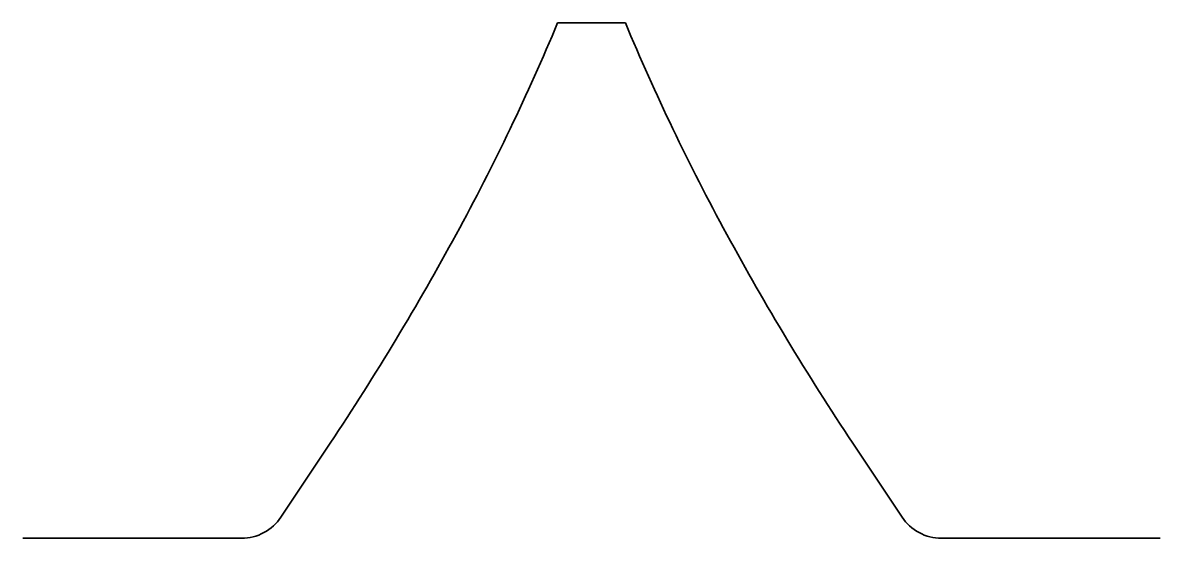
# Model space of a CAD drawing. Header units: millimetres. Extents: x -12 to 0, y 0 to 5.4.
import ezdxf

# ---------------------------------------------------------------- set-up
doc = ezdxf.new("R2010")
doc.units = ezdxf.units.MM
doc.layers.add('粗实线层', color=7, linetype='Continuous', lineweight=35)

msp = doc.modelspace()

# ---------------------------------------------------------------- linework, layer by layer
at = {"layer": '粗实线层'}
for p, q in [((-8.757, 1.002), (-9.276, 0.223)), ((-3.243, 1.002), (-2.724, 0.223)), ((-9.692, 0), (-12, 0)), ((-2.308, 0), (0, 0))]:
    msp.add_line(p, q, dxfattribs=at)
for centre, radius, start, end in [((-6, 61.54), 56.1, 269.635, 270), ((-6, 61.54), 56.1, 270, 270.365), ((-9.692, 0.5), 0.5, 270, 326.3604), ((-2.308, 0.5), 0.5, 213.6396, 270)]:
    msp.add_arc(centre, radius, start, end, dxfattribs=at)
for points in [[(-6.357, 5.441), (-6.515, 5.063), (-6.852, 4.309), (-7.423, 3.195), (-8.058, 2.089), (-8.517, 1.363), (-8.757, 1.002)], [(-5.643, 5.441), (-5.485, 5.063), (-5.148, 4.309), (-4.577, 3.195), (-3.942, 2.089), (-3.483, 1.363), (-3.243, 1.002)]]:
    msp.add_open_spline(points, degree=3, knots=[0, 0, 0, 0, 1.226717, 2.477815, 3.753288, 5.053131, 5.053131, 5.053131, 5.053131], dxfattribs=at)

doc.saveas('drawing.dxf')
